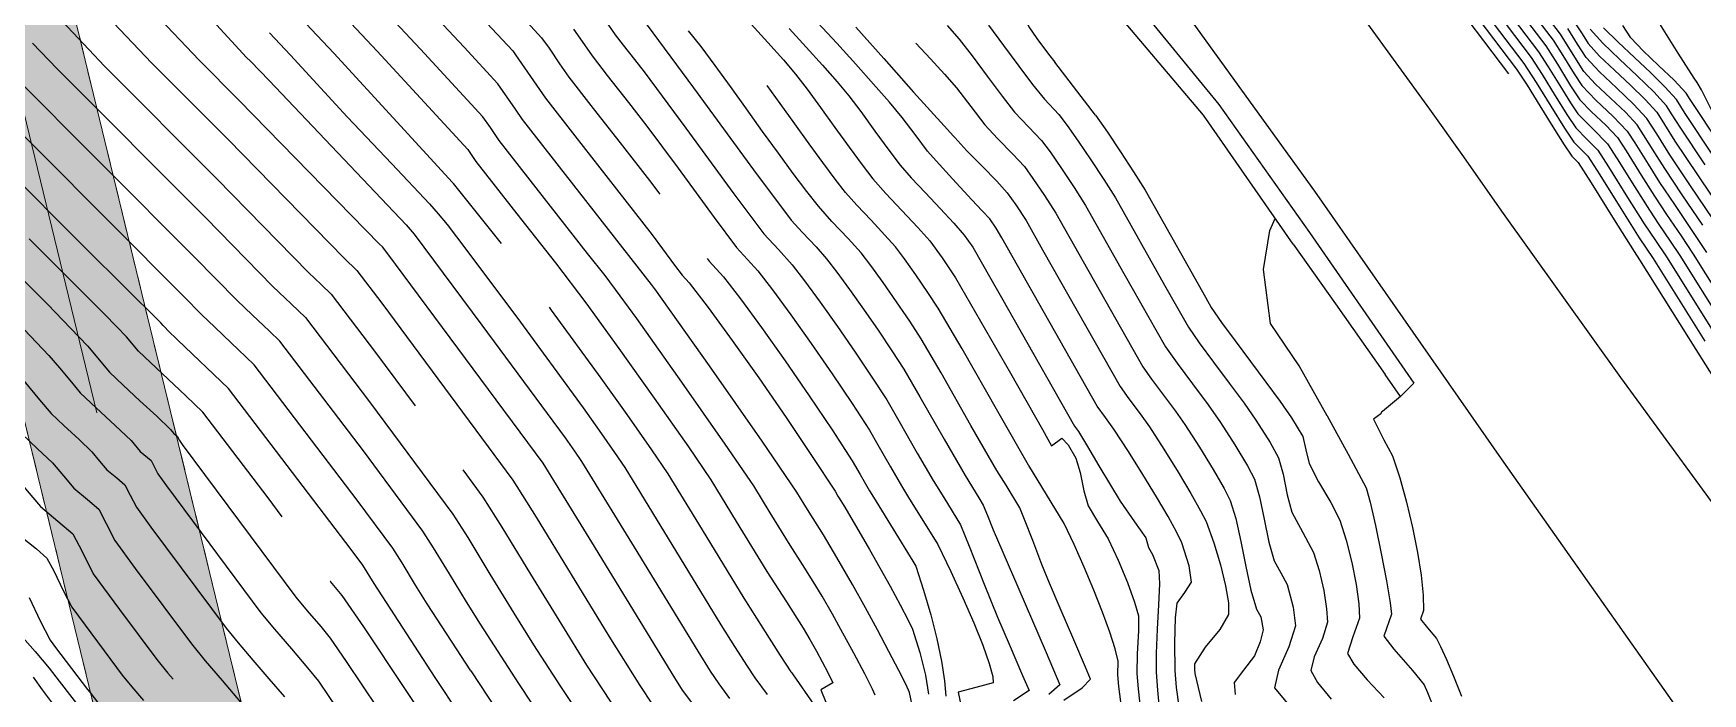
# Model space of a CAD drawing. Header units: millimetres. Extents: x -133 to 63340, y -143 to 109141.
# Drawn here: x 62474.2 to 62545.6, y 108567.7 to 108595.9 of the extents above; entities that cross this region are included whole.
import ezdxf

# ---------------------------------------------------------------- set-up
doc = ezdxf.new("R2010")
doc.units = ezdxf.units.MM
doc.header["$MEASUREMENT"] = 0
for name, pattern in [('NASCOSTA', [9.525, 6.35, -3.175]), ('TRATTEGGIATA', [0.75, 0.5, -0.25]), ('TRATTOPUNTO2', [12.7, 6.35, -3.175, 0, -3.175])]:
    doc.linetypes.add(name, pattern=pattern)
for name, color, linetype in [('Bâti', 7, 'Continuous'), ('curve livello 5m', 7, 'Continuous'), ('LIN010TR', 2, 'NASCOSTA'), ('LIN025CO', 7, 'Continuous'), ('Strade', 7, 'Continuous'), ('TRATTCOLO-30', 253, 'Continuous'), ('TRATTCOLO-32', 255, 'Continuous')]:
    doc.layers.add(name, color=color, linetype=linetype)
doc.layers.add('Colori bordi', color=5, linetype='Continuous', plot=False)
doc.layers.add('no_plot', color=5, linetype='Continuous', plot=False)

# ---------------------------------------------------------------- blocks, each defined once
blk = doc.blocks.new('CONTORNO')
at = {"layer": 'Colori bordi', "lineweight": 0, "ltscale": 2, "flags": 128}
blk.add_lwpolyline([(-22.578, 81.44), (16.586, -82.868), (15.866, -82.007), (19.27, -96.287), (18.407, -96.98), (19.153, -100.108), (27.051, -106.511), (29.932, -105.824), (28.44, -103.877), (26.165, -94.334), (26.165, -94.334), (25.446, -93.474), (-6.877, 42.135)], dxfattribs=at)

msp = doc.modelspace()

# ---------------------------------------------------------------- hatches: boundary and pattern name
at = {"layer": 'TRATTCOLO-30', "linetype": 'Continuous', "lineweight": 0}
h = msp.add_hatch(color=256, dxfattribs=at)
h.dxf.hatch_style = 1
h.paths.add_polyline_path([(62468.821, 108626.1329), (62465.8282, 108625.4054), (62478.5704, 108572.9858), (62481.5632, 108573.7133)])
h.paths.add_polyline_path([(62465.8282, 108625.4054), (62462.8353, 108624.6779), (62475.5775, 108572.2583), (62478.5704, 108572.9858)])
h.paths.add_polyline_path([(62453.7009, 108675.295), (62450.7081, 108674.5674), (62462.8353, 108624.6779), (62465.8282, 108625.4054)])
h.paths.add_polyline_path([(62456.6938, 108676.0225), (62453.7009, 108675.295), (62465.8282, 108625.4054), (62468.821, 108626.1329)])
h = msp.add_hatch(color=256, dxfattribs=at)
h.dxf.hatch_style = 1
h.paths.add_polyline_path([(62478.5701, 108572.9862), (62475.5772, 108572.2586), (62482.7836, 108542.6126), (62482.0606, 108543.4702), (62485.0639, 108531.1152), (62488.5426, 108531.9608)])
h.paths.add_polyline_path([(62481.5629, 108573.7137), (62478.5701, 108572.9862), (62488.5426, 108531.9608), (62491.5354, 108532.6883)])

# ---------------------------------------------------------------- linework, layer by layer
at = {"layer": 'Bâti', "color": 2, "linetype": 'Continuous'}
for p, q in [((62524.2435, 108592.4401), (62514.8062, 108603.5913)), ((62520.2323, 108598.5883), (62524.8932, 108592.8955)), ((62524.8932, 108592.8955), (62528.7636, 108587.4307)), ((62528.0726, 108586.9246), (62524.2435, 108592.4401)), ((62528.0726, 108586.9246), (62524.2435, 108592.4401)), ((62528.7636, 108587.4307), (62533.2244, 108580.9946)), ((62528.0726, 108586.9246), (62529.8747, 108584.3833)), ((62529.8747, 108584.3833), (62531.9965, 108581.3569)), ((62532.6568, 108580.4222), (62531.9965, 108581.3569)), ((62533.2244, 108580.9946), (62532.6607, 108580.4257))]:
    msp.add_line(p, q, dxfattribs=at)
at = {"layer": 'curve livello 5m', "color": 2, "flags": 128}
for points in [[(62477.754, 108604.6935), (62478.2935, 108604.1002), (62480.4135, 108601.8004), (62482.1823, 108599.911), (62483.2664, 108598.791), (62483.2664, 108598.791), (62483.8536, 108598.2627), (62484.5673, 108597.6495), (62485.1625, 108597.1147), (62485.1625, 108597.1147), (62487.0674, 108595.082), (62492.1459, 108589.5593), (62492.1505, 108589.5528), (62492.1749, 108589.5216), (62494.2147, 108586.958)], [(62473.3097, 108598.7626), (62474.5747, 108597.3924), (62475.9226, 108595.9517), (62477.2651, 108594.5369), (62477.2651, 108594.5369), (62482.0715, 108589.7233), (62485.983, 108585.7218), (62486.5266, 108585.2054), (62486.9525, 108584.7973), (62486.9525, 108584.7973), (62488.8545, 108582.3026), (62490.5511, 108580.0154)], [(62493.3114, 108598.6329), (62495.9487, 108595.742), (62495.9487, 108595.742), (62496.2676, 108595.2927), (62496.7188, 108594.6287), (62497.1133, 108594.0636), (62497.1133, 108594.0636), (62498.0564, 108592.8452), (62499.4103, 108591.1288), (62500.5626, 108589.6499), (62500.5626, 108589.6499), (62501.001, 108589.0579)], [(62537.2618, 108597.519), (62538.8673, 108595.3946), (62539.3664, 108594.614), (62539.9309, 108593.6958), (62540.3258, 108593.0956), (62540.3258, 108593.0956), (62540.822, 108592.5795), (62541.4369, 108592.0036), (62541.9307, 108591.4894), (62541.9307, 108591.4894), (62542.2979, 108590.9171), (62542.9478, 108589.8723), (62543.5155, 108588.9712), (62543.5155, 108588.9712), (62544.0345, 108588.1917), (62544.6511, 108587.2791), (62545.167, 108586.5043), (62545.167, 108586.5043), (62546.8244, 108583.8669)], [(62545.6807, 108590.3094), (62544.6052, 108591.9246), (62544.2763, 108592.4493), (62544.0293, 108592.8396), (62543.4833, 108593.4385), (62542.7783, 108594.1182), (62542.0197, 108594.8252), (62541.3129, 108595.5063), (62540.7634, 108596.1081)], [(62511.9408, 108595.5143), (62512.5721, 108594.8438), (62513.1734, 108594.1878), (62513.6768, 108593.6113), (62513.6768, 108593.6113), (62514.2876, 108592.8084), (62514.886, 108592.0235), (62514.886, 108592.0235), (62515.4343, 108591.4377), (62516.0932, 108590.7683), (62516.5817, 108590.2391), (62516.5817, 108590.2391), (62516.9504, 108589.7351), (62517.4488, 108589.0008), (62517.9273, 108588.2564), (62517.9273, 108588.2564), (62519.0969, 108586.1802), (62521.6445, 108581.6915), (62522.0217, 108581.1543), (62522.5248, 108580.4801), (62523.0381, 108579.7931), (62523.4462, 108579.2171), (62523.4462, 108579.2171), (62524.0648, 108578.2556), (62524.6544, 108577.2949), (62525.1241, 108576.4865), (62525.3832, 108575.9822), (62525.3832, 108575.9822), (62525.6209, 108575.2105), (62525.8374, 108574.2234), (62526.0477, 108573.1571), (62526.2667, 108572.1472), (62526.5094, 108571.3297), (62526.5094, 108571.3297), (62526.6837, 108571.0073), (62526.7949, 108570.4496), (62526.6668, 108569.9325), (62526.4206, 108569.3439), (62526.4206, 108569.3439), (62525.9425, 108568.7327), (62525.5534, 108568.2058), (62525.5534, 108568.2058), (62525.5888, 108567.6905)], [(62520.7119, 108567.3826), (62520.6219, 108568.0255), (62520.5708, 108568.5305), (62520.5867, 108569.1188), (62520.4585, 108569.6375), (62520.2292, 108570.349), (62519.9193, 108571.2019), (62519.5488, 108572.1448), (62519.138, 108573.1262), (62518.7071, 108574.0948), (62518.2763, 108574.999), (62516.7737, 108577.4693), (62516.7645, 108577.4842), (62515.4415, 108579.7758), (62513.921, 108582.4497), (62512.9048, 108584.1892), (62512.4588, 108584.8677), (62511.9471, 108585.6122), (62511.4559, 108586.3001), (62511.0709, 108586.8085), (62510.623, 108587.3173), (62510.0294, 108587.9474), (62509.4243, 108588.5889), (62508.942, 108589.1315), (62508.4921, 108589.7029), (62507.9629, 108590.4124), (62507.3792, 108591.2162), (62506.7659, 108592.0707), (62506.148, 108592.9321), (62505.5915, 108593.6999)], [(62484.8642, 108575.2834), (62484.2669, 108576.086), (62481.4737, 108579.7496), (62480.7431, 108580.4464), (62478.7236, 108582.3494), (62478.2058, 108582.9655), (62477.8002, 108583.39), (62477.2578, 108583.9579), (62474.0419, 108587.1526)], [(62503.0241, 108586.318), (62503.1154, 108586.1961), (62503.1154, 108586.1961), (62503.7219, 108585.5343), (62504.4441, 108584.5951), (62505.3462, 108583.3618), (62506.352, 108581.9437), (62507.385, 108580.4499), (62508.3687, 108578.9896), (62509.2266, 108577.6721), (62509.2266, 108577.6721), (62509.5642, 108577.0877), (62509.9681, 108576.384), (62509.9681, 108576.384), (62510.1351, 108576.1132), (62511.8193, 108573.3825), (62511.8995, 108573.2436), (62511.939, 108573.1676), (62512.2766, 108572.1491), (62512.5793, 108571.0983), (62512.836, 108570.0674), (62513.036, 108569.1087), (62513.1683, 108568.2746), (62513.222, 108567.6172)], [(62496.2705, 108584.2286), (62496.3597, 108584.1094), (62498.4854, 108581.2014), (62498.4854, 108581.2014), (62499.5854, 108579.6552), (62500.6427, 108578.1434), (62501.3401, 108577.1196), (62501.3401, 108577.1196), (62502.8146, 108574.7172), (62504.5947, 108571.8047), (62504.5947, 108571.8047), (62505.4041, 108570.5221), (62506.1495, 108569.3574), (62506.6071, 108568.66), (62506.6071, 108568.66), (62506.6421, 108568.6127), (62506.7017, 108568.5284), (62507.5656, 108567.28)], [(62469.1642, 108581.7812), (62469.9172, 108580.9929), (62470.3956, 108580.4366), (62470.9737, 108579.7388), (62471.5706, 108579.0123), (62472.1052, 108578.3699), (62472.4964, 108577.9242), (62472.4964, 108577.9242), (62472.9274, 108577.518), (62473.3594, 108577.111), (62473.3594, 108577.111), (62473.9653, 108576.3889), (62474.5306, 108575.7211), (62474.5306, 108575.7211), (62475.2775, 108575.1009), (62475.9126, 108574.5595), (62475.9126, 108574.5595), (62476.3208, 108573.7759), (62476.7887, 108572.8485), (62476.7887, 108572.8485), (62477.9144, 108571.316), (62479.5001, 108569.1852), (62479.9766, 108568.6044), (62480.1956, 108568.3465)], [(62532.6568, 108580.4222), (62531.8868, 108579.7795), (62531.8522, 108579.7506), (62531.8389, 108579.7394), (62531.8249, 108579.6799), (62531.5021, 108579.4517), (62531.9533, 108578.5706), (62532.3223, 108577.8881), (62532.6326, 108576.9421), (62532.9214, 108575.9004), (62533.1772, 108574.8211), (62533.3885, 108573.7617), (62533.5437, 108572.7802), (62533.6314, 108571.9343), (62533.64, 108571.2817), (62533.64, 108571.2817), (62533.5128, 108570.906), (62533.8123, 108570.5302), (62534.1968, 108570.0797), (62534.1968, 108570.0797), (62534.3734, 108569.7351), (62534.6193, 108569.1885), (62534.9223, 108568.4716), (62535.2697, 108567.6162)], [(62492.5797, 108577.2805), (62493.4419, 108576.1183), (62494.2553, 108574.8316), (62495.4803, 108572.8265), (62496.7936, 108570.6729), (62497.872, 108568.9405), (62497.872, 108568.9405), (62498.5475, 108567.9012), (62499.2356, 108566.8654)], [(62492.4487, 108564.4171), (62492.4484, 108564.4176), (62490.1377, 108567.9049), (62488.3455, 108570.5822), (62487.4235, 108571.9211), (62486.9223, 108572.5177), (62486.918, 108572.5235)]]:
    msp.add_lwpolyline(points, dxfattribs=at)
at = {"layer": 'LIN010TR', "linetype": 'TRATTOPUNTO2', "lineweight": 0, "ltscale": 5, "flags": 128}
msp.add_lwpolyline([(62454.4122, 108672.368), (62484.7612, 108547.5169)], dxfattribs=at)
at = {"layer": 'LIN025CO', "linetype": 'TRATTEGGIATA', "lineweight": 0, "ltscale": 2}
for p, q in [((62444.6723, 108725.476), (62491.8503, 108531.3928)), ((62438.6865, 108724.0215), (62482.9426, 108541.9586))]:
    msp.add_line(p, q, dxfattribs=at)
at = {"layer": 'no_plot'}
for p, q in [((62519.6262, 108592.4397), (62517.8794, 108594.7024)), ((62492.9192, 108568.7006), (62494.3797, 108566.4932))]:
    msp.add_line(p, q, dxfattribs=at)
at = {"layer": 'no_plot', "flags": 128}
for points in [[(62511.4954, 108607.0888), (62511.7074, 108606.402), (62512.0402, 108605.6089), (62512.4317, 108604.8431), (62512.8197, 108604.2382), (62512.9395, 108604.1366), (62514.3469, 108601.2308), (62514.7161, 108600.4577), (62514.9852, 108599.8944), (62515.3509, 108599.1287), (62516.7797, 108596.2078), (62517.1163, 108595.7136), (62517.6126, 108595.0445), (62517.8794, 108594.7024)], [(62488.5648, 108601.7543), (62494.4904, 108595.4309), (62494.7172, 108595.1842), (62494.836, 108595.0131), (62496.1207, 108593.1614), (62497.367, 108591.5514), (62499.156, 108589.2833), (62500.6788, 108587.329), (62501.1215, 108586.7312), (62501.631, 108586.035), (62501.9501, 108585.6091), (62502.2521, 108585.2795), (62503.0706, 108584.215), (62504.0931, 108582.8172), (62505.233, 108581.21), (62506.4038, 108579.517), (62507.5186, 108577.8619), (62508.491, 108576.3687), (62508.6089, 108576.164), (62508.6354, 108576.1209), (62508.9031, 108575.6868), (62509.9593, 108573.8826), (62510.848, 108572.3174), (62511.278, 108571.5195), (62511.6334, 108570.8365), (62511.8077, 108570.4733), (62512.1181, 108569.4868), (62512.3564, 108568.5119), (62512.4906, 108567.7014)], [(62511.7913, 108567.2281), (62511.6764, 108567.779), (62511.5258, 108568.1082), (62511.2174, 108568.7207), (62510.7963, 108569.5299), (62510.3077, 108570.4489), (62509.7965, 108571.3912), (62509.7965, 108571.3912), (62509.2346, 108572.3915), (62508.5682, 108573.546), (62507.9974, 108574.5082), (62507.9974, 108574.5082), (62507.5524, 108575.2036), (62507.1736, 108575.8234), (62506.8598, 108576.3346), (62506.8598, 108576.3346), (62505.3764, 108578.5121), (62503.1276, 108581.7277), (62500.788, 108585.0165), (62500.788, 108585.0165), (62500.7772, 108585.0311), (62500.7712, 108585.0386), (62500.6417, 108585.2043), (62495.1282, 108592.2592), (62494.8279, 108592.692), (62494.0744, 108593.778), (62492.6347, 108595.3436), (62487.7143, 108600.5944)], [(62510.2075, 108567.6549), (62510.0896, 108567.9227), (62509.7608, 108568.5681), (62509.2898, 108569.4595), (62508.745, 108570.4651), (62508.745, 108570.4651), (62508.375, 108571.1239), (62507.9361, 108571.8842), (62507.5601, 108572.5179), (62507.5601, 108572.5179), (62507.1008, 108573.237), (62506.5665, 108574.0706), (62506.5665, 108574.0706), (62505.7206, 108575.4547), (62505.0199, 108576.5963), (62505.0199, 108576.5963), (62503.7985, 108578.3892), (62501.9469, 108581.0368), (62500.0204, 108583.7448), (62499.3081, 108584.7193), (62498.6615, 108585.5831), (62498.6615, 108585.5831), (62497.9057, 108586.533), (62494.1356, 108591.3571), (62493.7574, 108591.9046), (62493.4316, 108592.3718), (62493.4316, 108592.3718), (62490.7789, 108595.2564), (62486.8637, 108599.4345)], [(62480.1437, 108598.3893), (62483.3381, 108594.9039), (62483.5007, 108594.7411), (62484.3006, 108593.9228), (62490.1654, 108587.7485), (62490.5072, 108587.3577), (62493.3923, 108583.4712), (62496.9504, 108578.658), (62497.3616, 108578.0774), (62497.6603, 108577.6429), (62499.9086, 108573.9798), (62502.6228, 108569.5389), (62503.1587, 108568.6925), (62503.5185, 108568.1393), (62503.9798, 108567.5145)], [(62486.0131, 108598.2746), (62488.9231, 108595.1692), (62492.7888, 108590.9656), (62493.1431, 108590.4549), (62495.0403, 108588.0273), (62496.5459, 108586.1351), (62497.8339, 108584.4144), (62499.2529, 108582.4731), (62499.2529, 108582.4731), (62500.7661, 108580.346), (62502.2206, 108578.2663), (62503.18, 108576.8579), (62504.2676, 108575.0859), (62505.5806, 108572.9377), (62506.4099, 108571.6437), (62507.1229, 108570.5275), (62507.4098, 108570.04), (62507.6935, 108569.5389), (62508.1828, 108568.6253), (62508.3979, 108568.1855), (62507.8798, 108567.893), (62508.0918, 108567.361)], [(62534.4644, 108597.9134), (62537.273, 108594.1969)], [(62535.0238, 108597.8345), (62537.6185, 108594.4011), (62538.0686, 108593.7121), (62538.6114, 108592.8371), (62539.1649, 108591.9349), (62539.647, 108591.1647), (62539.9757, 108590.6856), (62540.2518, 108590.4092), (62540.8061, 108589.5454), (62541.7869, 108587.9686), (62542.6438, 108586.6085), (62542.8787, 108586.2575), (62545.2861, 108582.4269), (62547.7548, 108578.4986)], [(62535.5833, 108597.7556), (62537.9307, 108594.6495), (62538.4557, 108593.8384), (62539.0827, 108592.8205), (62539.6669, 108591.8767), (62540.0632, 108591.2881), (62540.6715, 108590.6793), (62541.179, 108589.8883), (62542.0771, 108588.4445), (62542.8617, 108587.1992), (62543.1569, 108586.7583), (62543.4508, 108586.3192), (62545.6707, 108582.7869)], [(62536.1428, 108597.6768), (62538.2429, 108594.8978), (62538.7126, 108594.1722), (62539.2736, 108593.2615), (62539.7962, 108592.4172), (62540.1507, 108591.8906), (62540.6218, 108591.4193), (62541.0913, 108590.9493), (62541.552, 108590.2313), (62542.3673, 108588.9204), (62543.0797, 108587.7898), (62543.5523, 108587.0839), (62544.0229, 108586.3809), (62546.0553, 108583.1469)], [(62536.7023, 108597.5979), (62538.5551, 108595.1462), (62538.9694, 108594.5061), (62539.4644, 108593.7026), (62539.9254, 108592.9577), (62540.2382, 108592.4931), (62540.8757, 108591.8554), (62541.511, 108591.2194), (62541.925, 108590.5742), (62542.6576, 108589.3964), (62543.2976, 108588.3805), (62543.7053, 108587.7682), (62544.1897, 108587.0513), (62544.5949, 108586.4426), (62546.4399, 108583.5069)], [(62537.8213, 108597.4402), (62539.1794, 108595.6429), (62539.6017, 108594.9826), (62540.0793, 108594.2059), (62540.4133, 108593.6981), (62541.0122, 108593.0751), (62541.7544, 108592.3801), (62542.3504, 108591.7595), (62542.6709, 108591.26), (62543.238, 108590.3483), (62543.7335, 108589.5619), (62544.3638, 108588.6153), (62545.1126, 108587.507), (62545.739, 108586.5659)], [(62545.574, 108587.7348), (62544.693, 108589.0388), (62543.9514, 108590.1525), (62543.9514, 108590.1525), (62543.5282, 108590.8242), (62543.0438, 108591.6029), (62542.7701, 108592.0295), (62542.7701, 108592.0295), (62542.2758, 108592.5599), (62541.6374, 108593.1635), (62540.9981, 108593.7679), (62540.5008, 108594.3006), (62540.5008, 108594.3006), (62540.0368, 108595.0258), (62539.4916, 108595.8913), (62539.4916, 108595.8913), (62538.3807, 108597.3613)], [(62477.6536, 108596.3832), (62479.2895, 108594.6592), (62482.5479, 108591.3959), (62487.5042, 108586.3257), (62488.0483, 108585.8068), (62489.1157, 108584.4068), (62494.7252, 108576.8445), (62495.7198, 108575.2711), (62497.2178, 108572.8193), (62498.8237, 108570.1858), (62500.1424, 108568.0674), (62500.6694, 108567.274)], [(62502.3632, 108567.348), (62501.9742, 108567.8789), (62501.9742, 108567.8789), (62501.6369, 108568.4059), (62498.0925, 108574.1941), (62496.0085, 108577.5707), (62489.3769, 108586.511), (62489.144, 108586.8164), (62489.0253, 108586.9295), (62483.0243, 108593.0685), (62481.3138, 108594.7816), (62479.3846, 108596.8147)], [(62498.6825, 108596.4673), (62499.0984, 108595.8679), (62499.4352, 108595.4328), (62499.9187, 108594.8198), (62500.3302, 108594.2917), (62502.1116, 108591.8859), (62504.1618, 108589.0842), (62505.446, 108587.3703), (62506.0669, 108586.6942), (62506.6615, 108586.044), (62507.191, 108585.3553), (62507.8526, 108584.451), (62508.5901, 108583.4111), (62509.3475, 108582.3158), (62510.0688, 108581.245), (62510.6979, 108580.2789), (62511.2215, 108579.3827), (62512.005, 108578.0049), (62512.6867, 108576.8241), (62513.1346, 108576.0979), (62513.8511, 108574.936), (62514.2239, 108574.0264), (62514.8687, 108572.3982), (62515.4336, 108570.9923), (62515.9306, 108569.8357), (62516.509, 108568.5076), (62516.7816, 108567.8559), (62516.1248, 108567.4195)], [(62500.214, 108596.6126), (62502.4417, 108593.6042), (62505.0054, 108590.1006), (62506.6114, 108587.9574), (62507.0947, 108587.4212), (62507.6771, 108586.8063), (62508.1313, 108586.2988), (62508.5645, 108585.7354), (62509.1057, 108584.9955), (62509.7091, 108584.1448), (62510.3288, 108583.2487), (62510.9189, 108582.3727), (62511.4335, 108581.5823), (62512.1213, 108580.405), (62513.1505, 108578.5952), (62514.046, 108577.0441), (62514.6343, 108576.0902), (62514.8253, 108575.7804), (62515.0074, 108575.3292), (62515.2472, 108574.7291), (62516.2978, 108572.2844), (62517.5201, 108569.4773), (62518.0964, 108568.1001), (62517.626, 108567.6889)], [(62523.1916, 108567.1763), (62523.0917, 108567.9892), (62523.0329, 108568.7091), (62523.0329, 108568.7091), (62523.0079, 108569.9022), (62523.0367, 108570.968), (62523.1108, 108571.5867), (62523.1108, 108571.5867), (62523.4353, 108572.0486), (62523.7262, 108572.4832), (62523.7262, 108572.4832), (62523.6318, 108573.1861), (62523.3194, 108574.1639), (62523.3194, 108574.1639), (62523.1019, 108574.6067), (62522.7237, 108575.2861), (62522.2251, 108576.1347), (62521.6466, 108577.0849), (62521.0285, 108578.0694), (62520.4112, 108579.0206), (62520.4112, 108579.0206), (62520.0455, 108579.5219), (62519.6962, 108580.0027), (62519.6962, 108580.0027), (62515.6161, 108587.1913), (62515.3815, 108587.6078), (62515.1115, 108588.0057), (62514.7819, 108588.3535), (62514.3346, 108588.8232), (62514.3346, 108588.8232), (62513.5087, 108589.7136), (62512.8063, 108590.4801), (62512.4379, 108590.8928), (62512.4379, 108590.8928), (62511.9108, 108591.6047), (62511.3655, 108592.3437), (62511.3655, 108592.3437), (62510.8181, 108592.9951), (62510.1385, 108593.7675), (62509.372, 108594.6188), (62508.5639, 108595.5064), (62507.7592, 108596.3881)], [(62540.116, 108596.3881), (62540.4184, 108595.9079), (62540.6758, 108595.5056), (62541.1695, 108594.965), (62541.8044, 108594.3532), (62542.4858, 108593.7181), (62543.1191, 108593.1076), (62543.6096, 108592.5696), (62543.9431, 108592.0425), (62544.3873, 108591.3339), (62545.3515, 108589.8859), (62546.4969, 108588.1905)], [(62545.9664, 108592.6399), (62545.5236, 108593.5175), (62545.3401, 108593.8304), (62545.2075, 108594.0198), (62544.5205, 108595.0847), (62543.7394, 108596.3327)], [(62484.312, 108595.9548), (62485.2116, 108594.9948), (62487.6343, 108592.3603), (62489.5409, 108590.3555), (62491.1579, 108588.6506), (62491.528, 108588.2275), (62491.9051, 108587.7613), (62492.3145, 108587.2391), (62494.8855, 108583.8045), (62497.7179, 108579.9297), (62498.4047, 108578.9643), (62499.0648, 108578.0205), (62499.5002, 108577.3813), (62501.3616, 108574.3485), (62503.6087, 108570.6718), (62504.1936, 108569.7451), (62504.7321, 108568.9035), (62505.0628, 108568.3996), (62505.5906, 108567.6866)], [(62497.3156, 108596.1046), (62497.6819, 108595.5794), (62498.1059, 108594.9657), (62498.7458, 108594.139), (62499.6645, 108592.9743), (62500.4464, 108591.9708), (62501.7816, 108590.1677), (62503.3182, 108588.0678), (62504.2807, 108586.7832), (62504.7461, 108586.2765), (62505.1917, 108585.7891), (62505.8175, 108584.9752), (62506.5994, 108583.9064), (62507.4711, 108582.6774), (62508.3663, 108581.3828), (62509.2188, 108580.1173), (62509.9623, 108578.9755), (62510.3217, 108578.3603), (62510.8595, 108577.4146), (62511.3274, 108576.604), (62511.6348, 108576.1055), (62512.877, 108574.0915), (62513.4377, 108572.9446), (62513.959, 108571.8123), (62514.4202, 108570.7464), (62514.8005, 108569.7986), (62515.0792, 108569.0205), (62515.2356, 108568.4639), (62515.2488, 108568.1805), (62514.5113, 108567.9836), (62513.7548, 108567.7875), (62513.8837, 108567.1695)], [(62518.2625, 108567.4471), (62519.0475, 108567.9688), (62519.4112, 108568.3443), (62519.4112, 108568.3443), (62519.2021, 108568.8612), (62518.6955, 108570.0255), (62518.1064, 108571.3734), (62517.6502, 108572.4413), (62517.6502, 108572.4413), (62517.3302, 108573.2488), (62516.9384, 108574.2627), (62516.5859, 108575.1715), (62516.3839, 108575.664), (62516.3839, 108575.664), (62515.7995, 108576.6249), (62515.4052, 108577.2641), (62514.296, 108579.1855), (62513.0212, 108581.4274), (62512.1692, 108582.8857), (62512.1692, 108582.8857), (62511.6807, 108583.633), (62511.118, 108584.4614), (62510.5428, 108585.283), (62510.0166, 108586.0097), (62509.6011, 108586.5536), (62509.6011, 108586.5536), (62509.0559, 108587.1628), (62508.3569, 108587.9009), (62507.7767, 108588.5445), (62507.7767, 108588.5445), (62507.2812, 108589.1711), (62506.7046, 108589.9392), (62506.0685, 108590.8103), (62505.395, 108591.746), (62504.7058, 108592.7078), (62504.023, 108593.6572), (62503.3684, 108594.5558), (62502.7638, 108595.3653), (62502.2313, 108596.0471)], [(62504.9032, 108596.3268), (62505.6204, 108595.5398), (62506.2822, 108594.8011), (62506.7984, 108594.1954), (62507.292, 108593.5552), (62507.8675, 108592.7693), (62508.4809, 108591.9154), (62509.088, 108591.0706), (62509.6449, 108590.3126), (62510.1073, 108589.7186), (62510.6586, 108589.0983), (62511.3503, 108588.3651), (62512.0288, 108587.6449), (62512.5407, 108587.0633), (62513.0662, 108586.346), (62513.6405, 108585.4926), (62515.9862, 108581.4176), (62517.351, 108579.0129), (62517.7478, 108578.3138), (62518.1794, 108578.6368), (62518.4516, 108578.3553), (62518.7829, 108577.7785), (62518.9625, 108577.1676), (62519.1253, 108576.3946), (62519.3089, 108575.7474), (62519.7147, 108575.0736), (62520.1688, 108574.3339), (62520.5902, 108573.4256), (62520.9858, 108572.4733), (62521.2953, 108571.6309), (62521.4582, 108571.0521), (62521.4603, 108570.4029), (62521.4087, 108569.4285), (62521.3915, 108568.59), (62521.4432, 108567.9294), (62521.5423, 108567.0036)], [(62506.5307, 108596.1387), (62507.2571, 108595.3424), (62507.9586, 108594.5669), (62508.5839, 108593.8599), (62509.082, 108593.2695), (62509.5943, 108592.5944), (62510.1959, 108591.7601), (62510.7881, 108590.9395), (62511.2726, 108590.3057), (62511.7507, 108589.7621), (62512.352, 108589.119), (62512.9879, 108588.4491), (62513.5702, 108587.8246), (62514.0105, 108587.3181), (62514.3761, 108586.796), (62515.1559, 108585.4413), (62515.6096, 108584.6419), (62516.9888, 108582.212), (62518.722, 108579.1582), (62518.8937, 108578.9224), (62519.2872, 108578.2853), (62519.769, 108577.4631), (62520.2587, 108576.6263), (62520.6762, 108575.9456), (62521.2962, 108575.0712), (62521.7726, 108574.386), (62521.8821, 108573.9631), (62522.0612, 108573.6688), (62522.3297, 108572.9854), (62522.352, 108572.4136), (62522.3178, 108571.5187), (62522.2608, 108570.4761), (62522.2144, 108569.4613), (62522.2122, 108568.6496), (62522.2672, 108567.8678), (62522.359, 108566.9544)], [(62509.3739, 108596.1977), (62510.5707, 108594.8527), (62511.8494, 108593.4252), (62513.1523, 108591.9804), (62513.5603, 108591.5407), (62513.6079, 108591.4781), (62514.1227, 108590.9201), (62514.7717, 108590.2583), (62515.3985, 108589.6175), (62515.8466, 108589.1224), (62516.2134, 108588.6084), (62516.6544, 108587.9321), (62517.3565, 108586.6857), (62520.6704, 108580.8471), (62521.0451, 108580.3212), (62521.5284, 108579.6768), (62521.9287, 108579.1189), (62522.5469, 108578.1628), (62523.1565, 108577.1832), (62523.6991, 108576.2769), (62524.1168, 108575.5412), (62524.3513, 108575.0731), (62524.6844, 108574.1686), (62524.9699, 108573.2251), (62525.1847, 108572.3379), (62525.3057, 108571.6018), (62525.3101, 108571.112), (62524.935, 108570.461), (62524.3051, 108569.707), (62523.8598, 108568.999), (62523.8536, 108568.7687), (62523.8752, 108568.593), (62524.1525, 108567.3872)], [(62513.2795, 108596.2622), (62513.7934, 108595.682), (62514.3457, 108594.9782), (62514.9908, 108594.1078), (62515.6299, 108593.2462), (62516.164, 108592.5688), (62516.7633, 108591.9407), (62517.3168, 108591.3558), (62517.6787, 108590.869), (62518.1721, 108590.1575), (62518.7087, 108589.3514), (62519.2003, 108588.5807), (62520.8373, 108585.6747), (62522.6187, 108582.536), (62523.1096, 108581.8367), (62523.7644, 108580.9592), (62524.4326, 108580.065), (62524.9637, 108579.3153), (62525.5803, 108578.3492), (62526.1179, 108577.4515), (62526.4152, 108576.8914), (62526.6349, 108576.1394), (62526.8342, 108575.1751), (62527.0349, 108574.1974), (62527.259, 108573.4052), (62527.54, 108572.8878), (62527.8114, 108572.3835), (62528.0701, 108571.4196), (62528.164, 108570.6161), (62527.8911, 108569.7262), (62527.4509, 108568.7296), (62527.2717, 108567.9801), (62531.3272, 108563.0815)], [(62515.0452, 108596.2864), (62515.6941, 108595.4072), (62516.339, 108594.5338), (62516.9363, 108593.7436), (62517.4421, 108593.1142), (62518.0519, 108592.4725), (62518.4069, 108592.0003), (62518.8847, 108591.3218), (62519.4271, 108590.5227), (62519.9759, 108589.6886), (62520.4732, 108588.905), (62522.5777, 108585.1692), (62523.5929, 108583.3804), (62524.0546, 108582.7153), (62524.6691, 108581.8843), (62525.3416, 108580.9891), (62525.9773, 108580.1316), (62526.4813, 108579.4135), (62527.0837, 108578.4551), (62527.4471, 108577.8006), (62527.6383, 108577.0954), (62527.814, 108576.2175), (62528.0086, 108575.4807), (62528.4819, 108574.6091), (62528.9391, 108573.7597), (62529.1778, 108572.9839), (62529.3748, 108572.136), (62529.5025, 108571.3557), (62529.533, 108570.7825), (62529.3186, 108570.0833), (62528.9728, 108569.3004), (62528.8319, 108568.7116), (62529.1057, 108568.207), (62529.7009, 108567.4887)], [(62546.0354, 108587.9627), (62545.0222, 108589.4623), (62544.1693, 108590.7432), (62544.1693, 108590.7432), (62543.6099, 108591.6357), (62543.1899, 108592.2995), (62543.1899, 108592.2995), (62542.6231, 108592.9076), (62541.8913, 108593.5995), (62541.1584, 108594.2924), (62540.5883, 108594.9031), (62540.5883, 108594.9031), (62540.2276, 108595.4668), (62539.8038, 108596.1397)], [(62546.0099, 108590.733), (62544.8231, 108592.5152), (62544.8231, 108592.5152), (62544.449, 108593.1097), (62543.9631, 108593.6517), (62543.342, 108594.2624), (62542.653, 108594.9077), (62541.9634, 108595.5535), (62541.3403, 108596.1658)], [(62546.3391, 108591.1565), (62545.0411, 108593.1059), (62545.0411, 108593.1059), (62544.8687, 108593.3797), (62544.3525, 108593.9335), (62543.6881, 108594.561), (62543.0244, 108595.188), (62542.5102, 108595.7401), (62542.5102, 108595.7401), (62542.163, 108596.2695)], [(62474.1917, 108595.5202), (62475.2408, 108594.4146), (62481.5951, 108588.0507), (62484.4619, 108585.118), (62485.244, 108584.3749), (62485.8567, 108583.7878), (62488.5933, 108580.1984), (62492.1586, 108575.392), (62492.7907, 108574.392), (62493.7428, 108572.8338), (62494.7635, 108571.16), (62495.6015, 108569.8136), (62496.7609, 108568.0299), (62497.942, 108566.252)], [(62496.6484, 108565.6386), (62494.9744, 108568.1586), (62493.3311, 108570.6867), (62493.3311, 108570.6867), (62492.7333, 108571.6471), (62492.0053, 108572.841), (62491.3262, 108573.9525), (62490.8752, 108574.6658), (62490.8752, 108574.6658), (62488.3321, 108578.0942), (62484.761, 108582.7782), (62484.3206, 108583.2059), (62483.5776, 108583.9056), (62482.9408, 108584.5141), (62482.9408, 108584.5141), (62481.1187, 108586.378), (62473.2164, 108594.2923)], [(62492.4378, 108566.8557), (62491.4014, 108568.4159), (62488.7903, 108572.4329), (62488.7903, 108572.4329), (62488.3086, 108573.2134), (62487.8098, 108573.8858), (62482.5695, 108580.7592), (62480.3807, 108582.8466), (62479.969, 108583.2345), (62479.8635, 108583.36), (62479.7808, 108583.4466), (62479.6703, 108583.5623), (62476.5074, 108586.6969), (62469.1678, 108594.0477)], [(62492.9192, 108568.7006), (62491.0607, 108571.5598), (62491.0607, 108571.5598), (62490.5614, 108572.366), (62489.9871, 108573.3085), (62489.5919, 108573.9396), (62489.5919, 108573.9396), (62488.071, 108575.99), (62483.6652, 108581.7687), (62483.3124, 108582.1155), (62482.6787, 108582.714), (62481.9769, 108583.3752), (62481.4196, 108583.9103), (62481.4196, 108583.9103), (62480.6423, 108584.7054), (62471.1921, 108594.17)], [(62519.6262, 108592.4397), (62520.1308, 108591.7065), (62520.6939, 108590.8661), (62521.246, 108590.0202), (62521.7461, 108589.2293), (62524.318, 108584.6636), (62524.5671, 108584.2249), (62525.0085, 108583.5833), (62525.5891, 108582.7908), (62526.2436, 108581.9175), (62526.9069, 108581.0332), (62527.5137, 108580.208), (62527.9988, 108579.5118), (62528.479, 108578.7097), (62528.6176, 108578.1418), (62528.7582, 108577.5562), (62529.1594, 108576.7756), (62529.6857, 108575.8888), (62530.0669, 108575.1358), (62530.3388, 108574.2774), (62530.5783, 108573.329), (62530.7653, 108572.3911), (62530.8799, 108571.5643), (62530.902, 108570.9489), (62530.617, 108570.1509), (62530.3922, 108569.4431), (62530.6623, 108568.9822), (62531.2407, 108568.315), (62531.9582, 108567.5472)], [(62529.5263, 108579.5976), (62528.3343, 108581.7322), (62527.0981, 108583.5324), (62526.7988, 108585.8424), (62527.0804, 108587.5049), (62527.3076, 108588.0266)], [(62472.2953, 108586.8867), (62474.8453, 108584.3534), (62475.8197, 108583.3335), (62476.5481, 108582.571), (62477.0377, 108581.9865), (62477.4782, 108581.4644), (62478.0574, 108580.8985), (62478.7805, 108580.237), (62479.5043, 108579.5749), (62480.0856, 108579.0073), (62480.2155, 108578.8531), (62480.3688, 108578.7243), (62480.466, 108578.5345), (62480.5909, 108578.3645), (62485.4379, 108571.8512), (62485.9272, 108571.2646), (62486.5075, 108570.5874), (62486.918, 108570.0892), (62487.6019, 108569.0961), (62488.9312, 108567.1103), (62490.6451, 108564.5236), (62492.4606, 108561.7618)], [(62473.8391, 108583.2769), (62474.8903, 108582.1765), (62475.3368, 108581.6494), (62475.8493, 108581.0264), (62476.2327, 108580.5793), (62476.9084, 108579.9294), (62477.7264, 108579.1849), (62478.4041, 108578.5332), (62478.7943, 108578.0701), (62479.2548, 108577.6831), (62479.5467, 108577.113), (62479.9217, 108576.6024), (62483.9534, 108571.1847), (62484.5321, 108570.4854), (62485.2566, 108569.6384), (62485.9443, 108568.8327), (62486.4125, 108568.2573), (62486.8583, 108567.61), (62487.7247, 108566.3156), (62488.8419, 108564.6296), (62490.0397, 108562.8074), (62491.459, 108560.598), (62492.4728, 108559.0263)], [(62473.8162, 108581.093), (62474.4861, 108580.2787), (62474.9873, 108579.6943), (62475.5272, 108579.1749), (62476.1809, 108578.5799), (62476.7225, 108578.0592), (62477.0591, 108577.658), (62477.3731, 108577.2871), (62477.7879, 108576.9426), (62478.1407, 108576.6419), (62478.3675, 108576.2067), (62478.6274, 108575.6915), (62479.2526, 108574.8403), (62482.469, 108570.5182), (62482.9731, 108569.9024), (62483.6057, 108569.1556), (62484.291, 108568.3563), (62484.9534, 108567.5826)], [(62529.5214, 108579.6072), (62529.5263, 108579.5976), (62530.4154, 108577.9557), (62531.1946, 108576.512), (62531.3601, 108575.9079), (62531.587, 108574.9059), (62531.8334, 108573.7157), (62532.0574, 108572.5473), (62532.2172, 108571.6106), (62532.271, 108571.1153), (62531.9525, 108570.1745), (62532.3768, 108569.6305), (62533.1652, 108568.7163), (62533.6653, 108568.1057), (62533.8125, 108567.7705), (62534.1113, 108567.0379)], [(62473.7418, 108578.8093), (62474.3907, 108578.1978), (62475.0409, 108577.5851), (62475.5122, 108577.0235), (62475.9518, 108576.5041), (62476.5327, 108576.0218), (62477.0266, 108575.6007), (62477.3441, 108574.9913), (62477.708, 108574.27), (62478.5835, 108573.0781), (62480.9845, 108569.8517), (62481.5706, 108569.1341), (62482.2899, 108568.2828), (62483.0723, 108567.3685)], [(62473.6748, 108574.4545), (62474.3545, 108573.9163), (62474.7985, 108573.5183), (62475.1017, 108572.9689), (62475.5013, 108572.1327), (62475.8694, 108571.427), (62477.2453, 108569.5538), (62478.0157, 108568.5187), (62478.4345, 108568.0153), (62478.9343, 108567.4311)], [(62474.0428, 108571.8278), (62474.5151, 108570.8395), (62474.9501, 108570.0054), (62475.1747, 108569.6997), (62476.5457, 108567.9084), (62476.6415, 108567.7853), (62479.6359, 108563.8772)], [(62473.6642, 108570.2551), (62474.3008, 108569.5255), (62474.8981, 108568.817), (62475.3234, 108568.2613), (62477.1547, 108565.9076)], [(62474.2239, 108568.426), (62474.6011, 108567.884), (62475.0721, 108567.2676)]]:
    msp.add_lwpolyline(points, dxfattribs=at)
at = {"layer": 'Strade', "color": 2, "linetype": 'Continuous', "flags": 128}
for points in [[(62464.4677, 108651.262), (62471.857, 108648.312), (62479.1088, 108645.2384), (62485.7892, 108641.9907), (62486.3476, 108641.4817), (62486.6833, 108640.8962), (62487.5489, 108637.183), (62488.2704, 108635.4952), (62489.821, 108633.7921), (62495.0278, 108630.4954), (62502.559, 108625.335), (62510.468, 108619.0753), (62517.5419, 108612.4128), (62524.0329, 108605.4817), (62529.6982, 108598.483), (62533.9042, 108592.6897), (62535.3463, 108590.6552), (62536.9726, 108588.3374), (62542.0625, 108581.2281), (62547.3801, 108573.9701), (62554.1188, 108564.6268), (62559.2633, 108557.7997), (62561.2933, 108555.2813)], [(62556.7195, 108550.6088), (62553.759, 108554.4898), (62548.8865, 108560.8774), (62542.3941, 108570.085), (62537.0806, 108577.6208), (62532.0212, 108584.8562), (62528.9927, 108589.1957), (62523.7946, 108596.3826), (62517.3389, 108604.1338), (62510.5164, 108611.1564), (62502.8499, 108617.9632), (62495.4035, 108623.636), (62486.9167, 108629.1721), (62478.2718, 108633.8125), (62469.2277, 108637.8601), (62461.588, 108640.675), (62453.8575, 108643.0115), (62446.5715, 108644.79)]]:
    msp.add_lwpolyline(points, dxfattribs=at)

# ---------------------------------------------------------------- block references
at = {"layer": 'TRATTCOLO-32', "linetype": 'Continuous', "lineweight": 0, "rotation": 0.2560608715202138}
msp.add_blockref('CONTORNO', (62465.8278, 108625.4058), dxfattribs=at)

doc.saveas('drawing.dxf')
